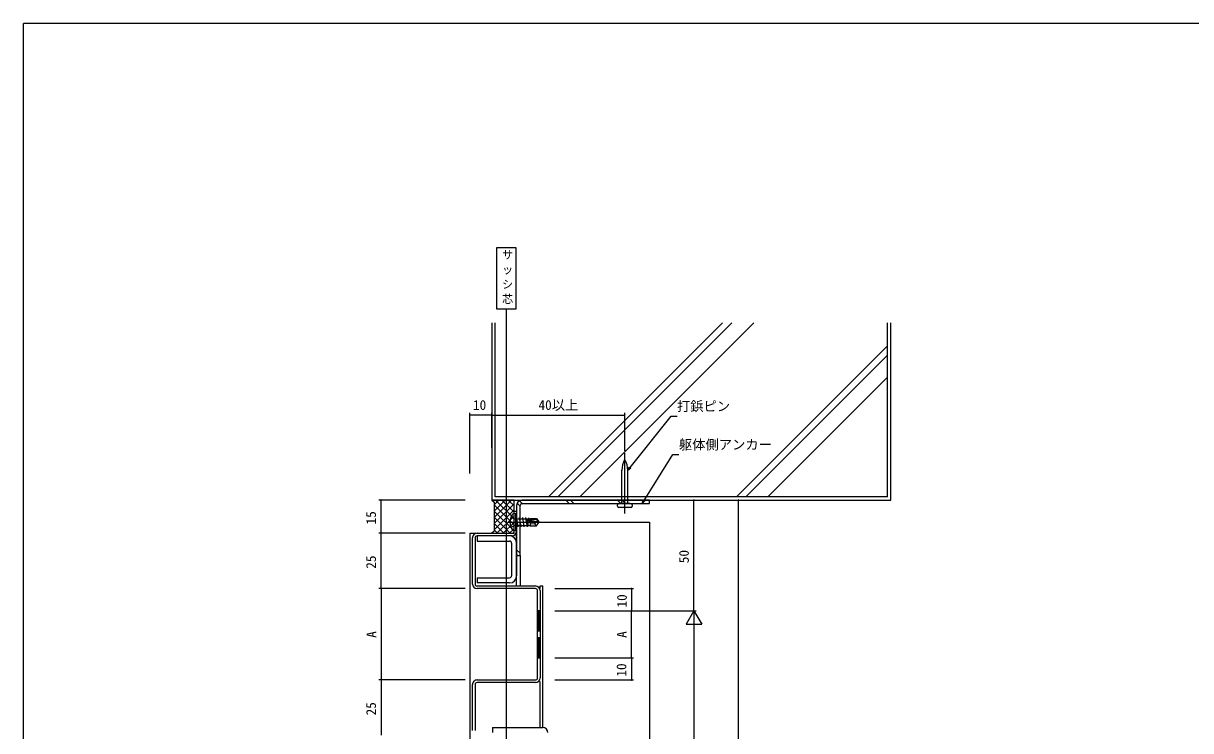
# Model space of a CAD drawing. Units: millimetres, scale not verified. Extents: x -567 to 567, y -403 to 403.
# Drawn here: x -563 to -36, y 80 to 399 of the extents above; entities that cross this region are included whole.
import ezdxf
from ezdxf.enums import TextEntityAlignment as Align

# ---------------------------------------------------------------- set-up
doc = ezdxf.new("R2010")
doc.units = ezdxf.units.MM
doc.header["$LTSCALE"] = 2
for name, color, linetype in [('0-2_YKK_11', 7, 'Continuous'), ('0-3_YKK_12', 2, 'Continuous'), ('0-4_YKK_13', 4, 'Continuous'), ('0-5_YKK_D', 6, 'Continuous'), ('0-6_YKK_ZWAK', 7, 'Continuous'), ('0-7_YSS_K', 3, 'Continuous')]:
    doc.layers.add(name, color=color, linetype=linetype)
doc.styles.add('ＭＳ ゴシック', font='')
doc.styles.get('ＭＳ ゴシック').set_extended_font_data('MS Gothic')

msp = doc.modelspace()

# ---------------------------------------------------------------- linework, layer by layer
at = {"layer": '0-2_YKK_11'}
for p, q in [((-357.975, 168.815), (-342.175, 168.815)), ((-360.075, 145.915), (-360.075, 166.715)), ((-358.875, 166.715), (-358.875, 145.915)), ((-342.175, 167.615), (-357.975, 167.615)), ((-357.975, 145.015), (-331.575, 145.015)), ((-331.575, 143.815), (-357.975, 143.815)), ((-330.675, 103.515), (-330.675, 142.915)), ((-329.475, 142.915), (-329.475, 103.515)), ((-330.675, 133.815), (-329.475, 133.815)), ((-330.675, 133.618), (-329.475, 133.618)), ((-330.675, 133.3), (-329.475, 133.3)), ((-330.675, 132.983), (-329.475, 132.983)), ((-330.675, 132.665), (-329.475, 132.665)), ((-330.675, 132.348), (-329.475, 132.348)), ((-330.675, 132.03), (-329.475, 132.03)), ((-330.675, 131.713), (-329.475, 131.713)), ((-330.675, 131.395), (-329.475, 131.395)), ((-330.675, 131.078), (-329.475, 131.078)), ((-330.675, 130.76), (-329.475, 130.76)), ((-330.675, 130.443), (-329.475, 130.443)), ((-330.675, 130.125), (-329.475, 130.125)), ((-330.675, 129.808), (-329.475, 129.808)), ((-330.675, 129.49), (-329.475, 129.49)), ((-330.675, 129.173), (-329.475, 129.173)), ((-330.675, 128.855), (-329.475, 128.855)), ((-330.675, 128.538), (-329.475, 128.538)), ((-330.675, 128.22), (-329.475, 128.22)), ((-330.675, 127.903), (-329.475, 127.903)), ((-330.675, 127.585), (-329.475, 127.585)), ((-330.675, 127.268), (-329.475, 127.268)), ((-330.675, 126.95), (-329.475, 126.95)), ((-330.675, 126.633), (-329.475, 126.633)), ((-330.675, 126.315), (-329.475, 126.315)), ((-330.675, 125.998), (-329.475, 125.998)), ((-330.675, 125.68), (-329.475, 125.68)), ((-330.675, 125.363), (-329.475, 125.363)), ((-330.675, 125.045), (-329.475, 125.045)), ((-329.475, 124.815), (-330.675, 124.815)), ((-329.475, 121.615), (-330.675, 121.615)), ((-330.675, 121.553), (-329.475, 121.553)), ((-330.675, 121.235), (-329.475, 121.235)), ((-330.675, 120.918), (-329.475, 120.918)), ((-330.675, 120.6), (-329.475, 120.6)), ((-330.675, 120.283), (-329.475, 120.283)), ((-330.675, 119.965), (-329.475, 119.965)), ((-330.675, 119.648), (-329.475, 119.648)), ((-330.675, 119.33), (-329.475, 119.33)), ((-330.675, 119.013), (-329.475, 119.013)), ((-330.675, 118.695), (-329.475, 118.695)), ((-330.675, 118.378), (-329.475, 118.378)), ((-330.675, 118.06), (-329.475, 118.06)), ((-330.675, 117.743), (-329.475, 117.743)), ((-330.675, 117.425), (-329.475, 117.425)), ((-330.675, 117.108), (-329.475, 117.108)), ((-330.675, 116.79), (-329.475, 116.79)), ((-330.675, 116.473), (-329.475, 116.473)), ((-330.675, 116.155), (-329.475, 116.155)), ((-330.675, 115.838), (-329.475, 115.838)), ((-330.675, 115.52), (-329.475, 115.52)), ((-330.675, 115.203), (-329.475, 115.203)), ((-330.675, 114.885), (-329.475, 114.885)), ((-330.675, 114.568), (-329.475, 114.568)), ((-330.675, 114.25), (-329.475, 114.25)), ((-330.675, 113.933), (-329.475, 113.933)), ((-330.675, 113.615), (-329.475, 113.615)), ((-330.675, 113.298), (-329.475, 113.298)), ((-330.675, 112.98), (-329.475, 112.98)), ((-330.675, 112.663), (-329.475, 112.663)), ((-330.675, 112.615), (-329.475, 112.615)), ((-360.075, 79.715), (-360.075, 100.515)), ((-358.875, 100.515), (-358.875, 79.715)), ((-357.975, 102.615), (-331.575, 102.615)), ((-331.575, 101.415), (-357.975, 101.415))]:
    msp.add_line(p, q, dxfattribs=at)
msp.add_lwpolyline([(-341.275, 169.715), (-341.275, 178.815), (-340.075, 178.815), (-340.075, 169.715)], dxfattribs=at)
for points in [[(-329.475, 124.815), (-329.475, 133.815), (-330.675, 133.815), (-330.675, 124.815)], [(-329.475, 112.615), (-329.475, 121.615), (-330.675, 121.615), (-330.675, 112.615)]]:
    msp.add_lwpolyline(points, close=True, dxfattribs=at)
for centre, radius, start, end in [((-357.975, 166.715), 2.1, 89.99998, 180.00002), ((-342.175, 169.715), 0.9, 270, 359.99998), ((-342.175, 169.715), 2.1, 270, 359.99998), ((-357.975, 166.715), 0.9, 89.99998, 180.00002), ((-357.975, 145.915), 2.1, 180.00002, 270), ((-357.975, 145.915), 0.9, 180.00002, 270), ((-331.575, 142.915), 2.1, 0, 89.99998), ((-331.575, 142.915), 0.9, 0, 89.99998), ((-357.975, 100.515), 2.1, 89.99998, 180.00002), ((-357.975, 100.515), 0.9, 89.99998, 180.00002), ((-331.575, 103.515), 2.1, 270, 0), ((-331.575, 103.515), 0.9, 270, 0)]:
    msp.add_arc(centre, radius, start, end, dxfattribs=at)
at = {"layer": '0-3_YKK_12'}
for p, q in [((-344.775, 270.197), (-344.775, -189.724)), ((-361.275, 168.815), (-361.275, -131.185)), ((-361.275, 168.815), (-358.302, 168.815)), ((-328.275, 81.115), (-328.275, 145.015)), ((-329.475, 81.115), (-329.475, 101.915))]:
    msp.add_line(p, q, dxfattribs=at)
msp.add_lwpolyline([(-349.24, 297.601), (-349.24, 270.197), (-340.309, 270.197), (-340.309, 297.601)], close=True, dxfattribs=at)
msp.add_lwpolyline([(-329.475, 143.917), (-329.475, 145.015), (-328.275, 145.015)], dxfattribs=at)
at = {"layer": '0-4_YKK_13'}
for p, q in [((-291.275, 177.721), (-291.275, 205.009)), ((-292.575, 182.215), (-292.575, 197.347)), ((-289.975, 182.215), (-289.975, 197.347)), ((-339.866, 182.395), (-338.475, 181.004)), ((-338.854, 183.506), (-337.563, 182.215)), ((-317.952, 183.815), (-316.352, 182.215)), ((-315.829, 183.815), (-314.229, 182.215)), ((-294.617, 183.815), (-293.017, 182.215)), ((-294.525, 181.015), (-294.525, 181.715)), ((-294.025, 182.215), (-288.525, 182.215)), ((-288.525, 180.515), (-294.025, 180.515)), ((-289.025, 182.215), (-293.525, 182.215)), ((-292.494, 183.815), (-290.894, 182.215)), ((-288.025, 181.715), (-288.025, 181.015)), ((-340.575, 177.727), (-341.549, 177.555)), ((-340.575, 177.727), (-340.575, 169.904)), ((-340.575, 177.727), (-340.075, 177.639)), ((-340.075, 177.639), (-340.075, 169.992)), ((-339.425, 171.715), (-340.025, 175.315)), ((-339.875, 175.365), (-333.975, 175.365)), ((-338.025, 171.715), (-338.725, 175.915)), ((-336.625, 171.715), (-337.325, 175.915)), ((-335.772, 175.001), (-335.925, 175.915)), ((-335.225, 171.715), (-335.748, 174.855)), ((-335.684, 175.159), (-330.436, 173.965)), ((-335.581, 174.725), (-331.581, 173.815)), ((-335.507, 175.365), (-335.478, 175.215)), ((-335.374, 174.678), (-334.882, 172.135)), ((-334.441, 175.215), (-334.525, 175.715)), ((-334.158, 173.515), (-334.311, 174.436)), ((-333.975, 175.515), (-331.12, 175.515)), ((-333.975, 175.515), (-333.975, 175.215)), ((-333.975, 174.36), (-333.975, 172.115)), ((-331.12, 175.515), (-331.28, 175.215)), ((-331.12, 175.515), (-330.075, 173.965)), ((-330.436, 173.965), (-330.075, 173.965)), ((-330.075, 173.665), (-330.075, 173.965)), ((-344.075, 173.815), (-329.075, 173.815)), ((-340.575, 169.904), (-341.549, 170.075)), ((-340.575, 169.904), (-340.075, 169.992)), ((-339.875, 172.265), (-333.975, 172.265)), ((-339.425, 171.715), (-339.325, 171.715)), ((-333.975, 172.115), (-331.12, 172.115)), ((-331.975, 173.115), (-331.12, 172.115)), ((-331.581, 173.815), (-330.075, 173.815)), ((-331.581, 173.815), (-330.075, 173.665)), ((-331.12, 172.115), (-330.075, 173.665)), ((-343.275, 167.615), (-357.975, 167.615)), ((-342.375, 164.415), (-342.375, 149.615)), ((-340.075, 164.415), (-340.075, 149.615)), ((-340.075, 161.392), (-338.475, 159.792)), ((-340.075, 159.269), (-339.621, 158.815)), ((-338.475, 158.815), (-338.475, 145.015)), ((-357.975, 148.715), (-343.275, 148.715)), ((-357.975, 148.715), (-357.975, 146.415)), ((-343.275, 146.415), (-357.975, 146.415)), ((-350.975, 81.115), (-328.275, 81.115)), ((-350.975, 81.115), (-350.975, 78.815))]:
    msp.add_line(p, q, dxfattribs=at)
for points in [[(-340.075, 181.415), (-340.075, 158.815), (-338.475, 158.815), (-338.475, 181.415)], [(-337.675, 182.215), (-280.075, 182.215), (-280.075, 183.815), (-337.675, 183.815)], [(-342.654, 176.115), (-340.337, 174.96), (-339.729, 173.815)], [(-335.526, 175.215), (-331.28, 175.215), (-330.436, 173.965)], [(-342.654, 171.515), (-340.337, 172.67), (-339.729, 173.815)], [(-340.075, 145.015), (-340.075, 173.815), (-280.075, 173.815), (-280.075, -136.185)], [(-331.474, 173.815), (-331.975, 173.115), (-333.975, 172.915)], [(-357.975, 167.615), (-357.975, 165.315), (-343.275, 165.315)]]:
    msp.add_lwpolyline(points, dxfattribs=at)
for centre, radius, start, end in [((-281.968, 197.236), 10.607, 152.34159, 180.59954), ((-291.275, 202.114), 0.1, 27.65836, 152.34159), ((-300.581, 197.236), 10.607, 359.40041, 27.65836), ((-337.675, 181.415), 2.4, 90, 180), ((-337.675, 181.415), 0.8, 90, 180), ((-294.025, 181.715), 0.5, 89.99998, 179.99998), ((-294.025, 181.015), 0.5, 179.99998, 269.99998), ((-288.525, 181.715), 0.5, 359.99998, 89.99998), ((-288.525, 181.015), 0.5, 269.99998, 359.99998), ((-336.575, 173.815), 6.5, 149.36409, 210.63591), ((-341.393, 176.669), 0.9, 100, 149.36409), ((-339.875, 175.565), 0.2, 180, 270), ((-335.526, 174.967), 0.248, 90, 257.19096), ((-341.393, 170.962), 0.9, 210.63591, 260), ((-339.875, 172.065), 0.2, 90, 180), ((-343.275, 164.415), 3.2, 0, 90), ((-343.275, 164.415), 0.9, 0, 90), ((-343.275, 149.615), 0.9, 270, 0), ((-343.275, 149.615), 3.2, 270, 0), ((-328.275, 78.815), 2.3, 0, 90)]:
    msp.add_arc(centre, radius, start, end, dxfattribs=at)
at = {"layer": '0-5_YKK_D'}
for p, q in [((-361.275, 195.815), (-361.275, 223.203)), ((-351.275, 222.203), (-361.275, 222.203)), ((-351.275, 207.315), (-351.275, 223.203)), ((-351.275, 223.141), (-351.275, 221.203)), ((-351.275, 222.203), (-291.275, 222.203)), ((-291.275, 206.009), (-291.275, 223.203)), ((-363.275, 183.815), (-402.275, 183.815)), ((-401.275, 168.815), (-401.275, 183.815)), ((-322.777, 183.815), (-259.075, 183.815)), ((-308.271, 183.815), (-239.075, 183.815)), ((-260.075, 133.815), (-260.075, 183.815)), ((-240.075, 183.815), (-240.075, -146.185)), ((-363.275, 168.815), (-402.275, 168.815)), ((-363.275, 168.815), (-402.275, 168.815)), ((-401.275, 143.815), (-401.275, 168.815)), ((-363.275, 143.815), (-402.275, 143.815)), ((-363.275, 143.815), (-402.275, 143.815)), ((-401.275, 143.815), (-401.275, 102.615)), ((-322.777, 143.815), (-287.275, 143.815)), ((-288.275, 143.815), (-288.275, 133.815)), ((-322.777, 133.815), (-259.075, 133.815)), ((-322.777, 133.815), (-287.275, 133.815)), ((-322.777, 133.815), (-287.275, 133.815)), ((-322.777, 133.815), (-259.075, 133.815)), ((-288.275, 112.615), (-288.275, 133.815)), ((-260.075, 133.815), (-263.575, 127.753)), ((-260.075, 133.815), (-256.575, 127.753)), ((-260.075, 133.815), (-260.075, 121.691)), ((-263.575, 127.753), (-256.575, 127.753)), ((-260.075, 126.815), (-260.075, -89.185)), ((-322.777, 112.615), (-287.275, 112.615)), ((-322.777, 112.615), (-287.275, 112.615)), ((-288.275, 112.615), (-288.275, 102.615)), ((-363.275, 102.615), (-402.275, 102.615)), ((-363.275, 102.615), (-402.275, 102.615)), ((-401.275, 102.615), (-401.275, 77.615)), ((-322.777, 102.615), (-287.275, 102.615))]:
    msp.add_line(p, q, dxfattribs=at)
for points in [[(-289.975, 197.125), (-288.912, 198.452), (-270.341, 221.644), (-267.641, 221.644)], [(-283.496, 182.215), (-282.59, 183.654), (-269.579, 204.325), (-266.879, 204.325)], [(-288.556, 198.168), (-289.975, 197.125), (-289.267, 198.737)], [(-282.204, 183.412), (-283.496, 182.215), (-282.975, 183.897)]]:
    msp.add_lwpolyline(points, dxfattribs=at)
for centre, start, end in [((-361.275, 222.203), 0, 180), ((-361.275, 222.203), 180, 0), ((-351.275, 222.203), 0, 180), ((-351.275, 222.203), 0, 180), ((-351.275, 222.203), 180, 0), ((-351.275, 222.203), 180, 0), ((-291.275, 222.203), 0, 180), ((-291.275, 222.203), 180, 0), ((-401.275, 183.815), 90, 270), ((-401.275, 183.815), 270, 90), ((-260.075, 183.815), 90, 270), ((-260.075, 183.815), 270, 90), ((-240.075, 183.815), 90, 270), ((-240.075, 183.815), 270, 90), ((-401.275, 168.815), 90, 270), ((-401.275, 168.815), 90, 270), ((-401.275, 168.815), 270, 90), ((-401.275, 168.815), 270, 90), ((-401.275, 143.815), 90, 270), ((-401.275, 143.815), 90, 270), ((-401.275, 143.815), 270, 90), ((-401.275, 143.815), 270, 90), ((-288.275, 143.815), 90, 270), ((-288.275, 143.815), 270, 90), ((-288.275, 133.815), 90, 270), ((-288.275, 133.815), 90, 270), ((-288.275, 133.815), 270, 90), ((-288.275, 133.815), 270, 90), ((-288.275, 112.615), 90, 270), ((-288.275, 112.615), 90, 270), ((-288.275, 112.615), 270, 90), ((-288.275, 112.615), 270, 90), ((-401.275, 102.615), 90, 270), ((-401.275, 102.615), 90, 270), ((-401.275, 102.615), 270, 90), ((-401.275, 102.615), 270, 90), ((-288.275, 102.615), 90, 270), ((-288.275, 102.615), 270, 90)]:
    msp.add_arc(centre, 0.106, start, end, dxfattribs=at)
at = {"layer": '0-6_YKK_ZWAK'}
for p in [(537.3, 399), (-562.7, -351)]:
    msp.add_line(p, (-562.7, 399), dxfattribs=at)
at = {"layer": '0-7_YSS_K'}
for p, q in [((-351.275, 263.815), (-351.275, 183.815)), ((-349.775, 185.315), (-349.775, 263.815)), ((-247.246, 263.815), (-325.746, 185.315)), ((-243.003, 263.815), (-321.503, 185.315)), ((-233.104, 263.815), (-311.604, 185.315)), ((-172.775, 185.315), (-172.775, 263.815)), ((-171.275, 183.815), (-171.275, 263.815)), ((-172.775, 253.434), (-240.892, 185.317)), ((-172.775, 249.192), (-236.649, 185.317)), ((-172.775, 239.292), (-226.75, 185.317)), ((-172.775, 185.315), (-349.775, 185.315)), ((-351.275, 183.815), (-171.275, 183.815)), ((-351.109, 183.65), (-350.943, 183.815)), ((-350.275, 181.655), (-348.115, 183.815)), ((-350.275, 178.827), (-345.286, 183.815)), ((-350.275, 175.999), (-342.458, 183.815)), ((-350.275, 173.17), (-341.275, 182.17)), ((-341.275, 172.682), (-350.275, 181.682)), ((-350.275, 170.342), (-341.275, 179.342)), ((-341.275, 175.511), (-349.579, 183.815)), ((-341.275, 178.339), (-346.751, 183.815)), ((-341.275, 181.168), (-343.922, 183.815)), ((-341.275, 169.854), (-350.275, 178.854)), ((-343.065, 168.815), (-350.275, 176.026)), ((-348.972, 168.815), (-341.275, 176.513)), ((-345.893, 168.815), (-350.275, 173.197)), ((-348.721, 168.815), (-350.275, 170.369)), ((-346.144, 168.815), (-341.275, 173.685)), ((-343.316, 168.815), (-341.275, 170.856))]:
    msp.add_line(p, q, dxfattribs=at)
msp.add_lwpolyline([(-351.275, 183.815), (-350.275, 182.815), (-350.275, 169.815), (-351.275, 168.815), (-341.275, 168.815), (-341.275, 183.815)], close=True, dxfattribs=at)

# ---------------------------------------------------------------- texts
at = {"layer": '0-3_YKK_12', "style": 'ＭＳ ゴシック'}
for s, p in [('サ', (-346.641, 291.556)), ('ッ', (-346.641, 284.889)), ('シ', (-346.641, 278.223)), ('芯', (-346.641, 271.556))]:
    msp.add_text(s, height=3.666, dxfattribs=at).set_placement(p, align=Align.BOTTOM_LEFT)
at = {"layer": '0-5_YKK_D', "style": 'ＭＳ ゴシック'}
for s, p in [('10', (-359.795, 223.203)), ('40以上', (-330.235, 223.203)), ('打鋲ピン', (-267.755, 222.644)), ('躯体側アンカー', (-266.879, 205.325))]:
    msp.add_text(s, height=4.399, dxfattribs=at).set_placement(p, align=Align.BOTTOM_LEFT)
for s, p in [('15', (-402.275, 172.795)), ('25', (-402.275, 152.795)), ('50', (-261.075, 155.295)), ('10', (-289.075, 135.295)), ('A', (-402.075, 121.615)), ('A', (-289.075, 121.615)), ('10', (-289.275, 104.095)), ('25', (-402.275, 86.595))]:
    msp.add_text(s, height=4.399, rotation=90, dxfattribs=at).set_placement(p, align=Align.BOTTOM_LEFT)

doc.saveas('drawing.dxf')
